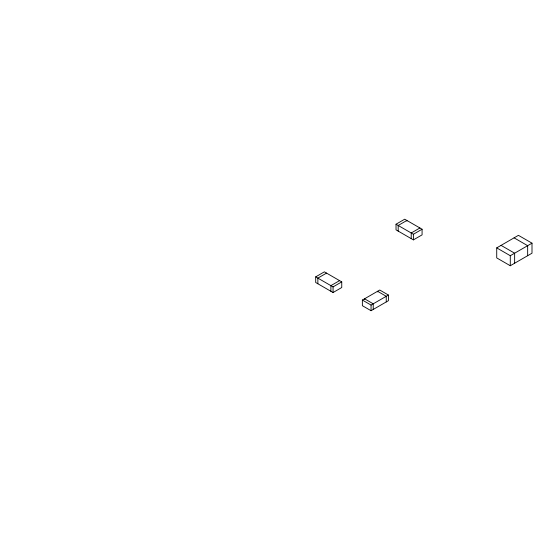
<?xml version="1.0" encoding="UTF-8"?>
<svg xmlns="http://www.w3.org/2000/svg" width="560" height="560" viewBox="0 0 560 560"><rect width="100%" height="100%" fill="white"/><g stroke="black" fill="none" stroke-linecap="round" stroke-linejoin="round"><path stroke-width="0.84" d="M396.025 224.217L404.712 219.205L422.079 229.229L422.079 234.871L413.399 239.883L396.025 229.859L396.025 224.217L413.399 234.248L422.079 229.229M315.693 276.864L324.373 271.852L341.747 281.883L341.747 287.518L333.06 292.537L315.693 282.506L315.693 276.864L333.06 286.895L341.747 281.883M419.909 227.976L411.222 232.988L411.222 238.63M339.57 280.63L330.89 285.642L330.89 291.284M362.369 300.055L379.743 290.031L388.423 295.043L388.423 300.685L371.056 310.709L362.369 305.697L362.369 300.055L371.056 305.074L388.423 295.043M496.72 247.877L518.427 235.34L532 243.173L532 253.204L510.286 265.741L496.72 257.908L496.72 247.877L510.286 255.71L532 243.173M514.087 237.846L527.66 245.686L527.66 255.71M501.06 245.371L514.633 253.204L514.633 263.235M510.286 255.71L510.286 265.741M413.399 234.248L413.399 239.883M406.882 221.081L406.882 220.458L398.195 225.47L398.195 231.112M386.253 301.938L386.253 296.296L377.573 291.284L377.573 291.907M373.226 309.456L373.226 303.814L364.546 298.802L364.546 299.432M371.056 305.074L371.056 310.709M333.06 286.895L333.06 292.537M326.543 273.735L326.543 273.105L317.863 278.117L317.863 283.759"/></g></svg>
